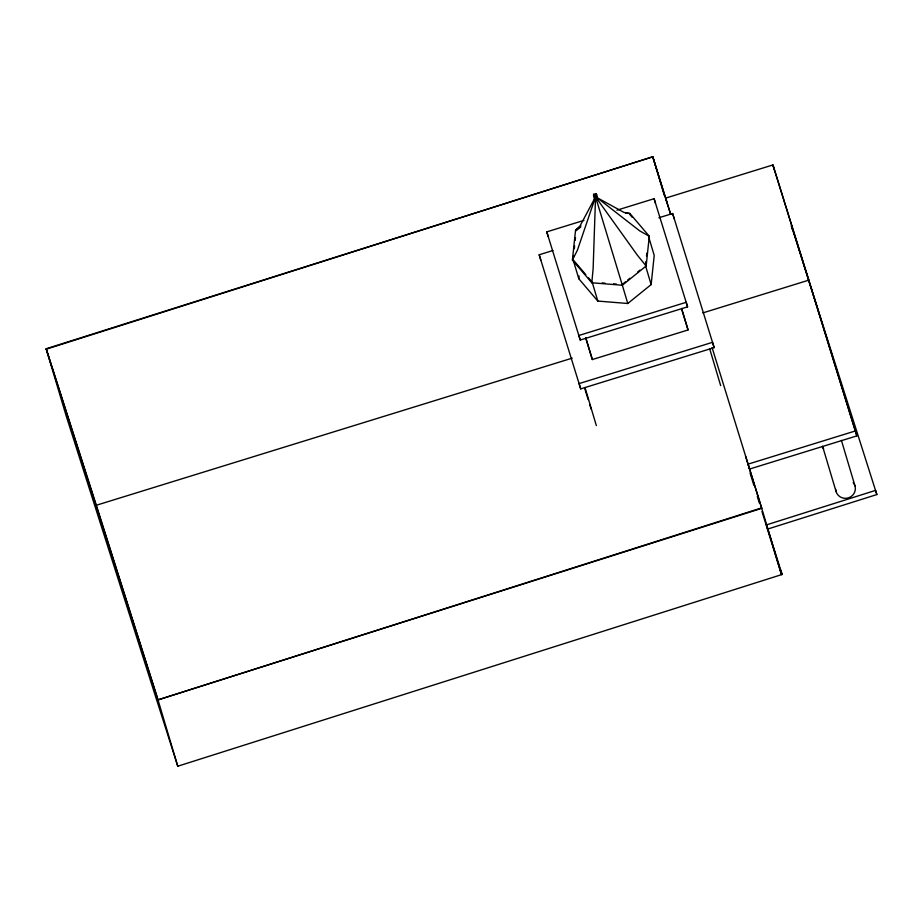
<?xml version="1.0" encoding="UTF-8"?>
<svg xmlns="http://www.w3.org/2000/svg" width="923" height="923" viewBox="0 0 923 923"><rect width="100%" height="100%" fill="white"/><g stroke="black" fill="none" stroke-linecap="round" stroke-linejoin="round"><path stroke-width="1.38" d="M591.805 282.773L572.41 260.021L577.406 250.202L594.712 199.31L595.439 200.176L593.131 268.662L591.805 282.773L622.344 285.242L646.158 265.974L649.284 236.253L629.901 213.501L624.04 212.452L596.881 197.557L639.777 230.912L649.284 236.253M572.41 260.021L575.537 230.3L579.944 226.089L594.827 198.191L594.562 199.356L596.639 200.406L595.508 196.611L596.627 194.58L595.82 193.634L593.57 194.338L594.562 199.356M573.287 258.405L573.575 255.636M574.302 248.691L574.602 245.91M575.179 240.361L575.479 237.58M648.557 236.473L654.211 255.429L651.142 284.584L627.778 303.494L597.816 301.071L578.79 278.746L579.079 275.965M597.608 198.422L597.493 199.541L637.239 255.025L646.158 265.974M595.439 200.176L597.631 199.61L596.627 194.58M645.639 264.243L645.927 261.463M646.515 255.913L646.804 253.133M575.537 230.3L580.948 225.927M576.206 230.646L580.659 227.035M625.471 281.838L622.137 284.538L627.778 303.494M627.698 280.038L629.924 278.238M637.712 271.939L639.927 270.139M780.27 570.483L780.858 570.299L782.093 574.475L177.77 766.217L158.006 699.888L761.613 507.904L712.083 347.602M177.77 766.217L66.052 415.512L46.15 348.756L652.78 156.783L670.686 214.321M667.248 203.475L652.78 156.783L46.277 349.182L158.006 699.888L761.74 508.331L745.565 456.147M766.459 524.887L875.604 490.378L876.85 494.555L767.705 529.064L766.459 524.887L782.093 574.475M548.135 236.426L546.774 231.881L583.924 220.389M616.956 210.179L654.107 198.699L687.577 306.851L580.244 340.033L546.774 231.881M540.774 260.078L539.194 254.771L552.946 250.514M658.884 217.77L672.636 213.513L714.148 347.625L580.705 388.883L539.194 254.771M702.876 312.897L808.836 280.142L855.367 430.96L856.844 435.887L749.511 469.069L748.034 464.142L855.367 430.96M46.15 348.756L96.35 505.25L572.225 358.136M585.597 337.806L592.335 359.543L688.062 329.949L681.647 308.42M595.508 196.611L593.431 195.572M625.736 213.167L629.901 213.501M602.154 282.923L605.003 283.153M613.564 283.846L616.426 284.076M629.532 214.148L632.255 217.343M596.95 197.43L597.758 198.376M585.817 274.673L573.137 259.801L578.79 278.746M588.539 277.869L591.251 281.053M876.85 494.555L791.334 225.697L792.58 229.862M96.35 505.25L158.006 699.888M808.836 280.142L772.92 164.94L665.587 198.133L670.652 214.39M856.844 435.887L772.92 164.94L774.385 169.878M750.053 472.991L753.883 485.348M757.287 496.332L759.421 503.197M761.971 511.434L781.089 573.287M681.739 309.563L688.062 329.949M584.778 388.595L588.17 399.544M589.866 405.012L591.147 409.12M622.344 285.242L596.593 200.268M841.43 440.409L854.975 485.867M822.566 446.247L836.123 491.694M714.148 347.625L712.556 342.318L579.113 383.576L580.705 388.883M761.613 507.904L781.516 574.66M672.636 213.513L674.217 218.82M652.78 156.783L664.318 195.48M709.729 348.917L720.678 385.652M687.577 306.851L686.227 302.294L578.894 335.476L580.244 340.033M654.107 198.699L655.468 203.245M645.489 265.628L651.142 284.584M595.82 193.634L597.631 199.61M593.57 194.338L595.37 200.303M592.162 282.115L597.816 301.071M585.92 338.014L592.335 359.543M584.986 387.487L596.339 425.584M853.175 482.602A9.865 9.53 -16.6 0 1 848.975 497.67A9.865 9.53 -16.6 0 1 835.707 489.236M823.593 448.751A9.865 9.53 -16.6 0 1 822.243 446.651"/></g></svg>
